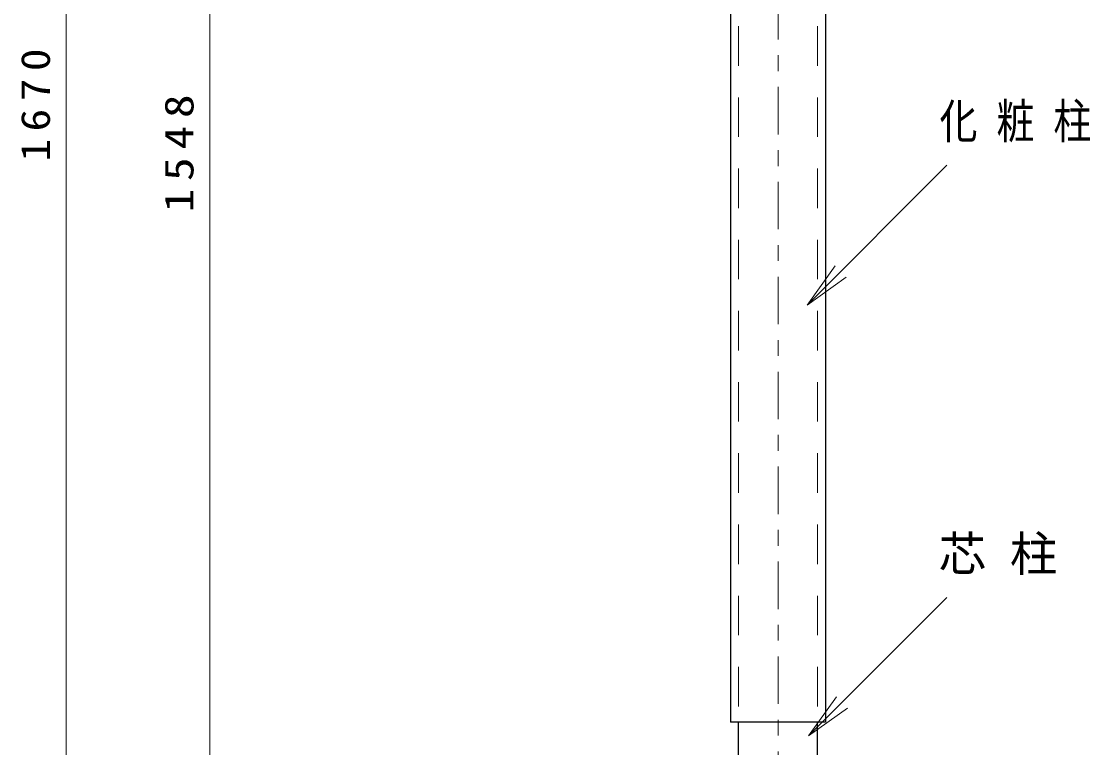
# Model space of a CAD drawing. Units: millimetres on the paper, scale 1:20. Extents: x -365 to 0, y -26 to 257.
# Drawn here: x -310.1 to -242.9, y 118.4 to 164.3 of the extents above; entities that cross this region are included whole.
import ezdxf

# ---------------------------------------------------------------- set-up
doc = ezdxf.new("R2010")
doc.units = ezdxf.units.MM
doc.linetypes.add('USER1', pattern=[4.5, 2.5, -2])
doc.linetypes.add('USER2', pattern=[6, 3, -1, 1, -1])
doc.layers.add('LY_1', color=7, linetype='Continuous', lineweight=13)
doc.styles.add('ＭＳ ゴシック', font='')
doc.styles.get('ＭＳ ゴシック').set_extended_font_data('MS Gothic')

# ---------------------------------------------------------------- blocks, each defined once
blk = doc.blocks.new('open_arrow')
at = {"color": 0, "linetype": 'Continuous', "lineweight": -2}
blk.add_lwpolyline([(7.5, 1.25), (0, 0), (7.5, -1.25)], dxfattribs=at)

msp = doc.modelspace()

# ---------------------------------------------------------------- linework, layer by layer
at = {"layer": 'LY_1', "linetype": 'USER2'}
msp.add_line((-262.293, 79.131), (-262.293, 204.615), dxfattribs=at)
at = {"layer": 'LY_1'}
for p, q in [((-307.296, 114.473), (-307.296, 203.973)), ((-298.219, 117.473), (-298.219, 194.873)), ((-260.46, 146.34), (-251.615, 155.185)), ((-260.37, 119.104), (-251.615, 127.858))]:
    msp.add_line(p, q, dxfattribs=at)
at = {"layer": 'LY_1', "lineweight": 25}
for p, q in [((-265.293, 199.973), (-265.293, 119.973)), ((-259.293, 199.973), (-259.293, 119.973)), ((-259.293, 119.973), (-265.293, 119.973)), ((-264.793, 87.471), (-264.793, 119.973)), ((-259.793, 87.471), (-259.793, 119.973))]:
    msp.add_line(p, q, dxfattribs=at)
at = {"layer": 'LY_1', "linetype": 'USER1'}
for p, q in [((-264.793, 199.973), (-264.793, 119.973)), ((-259.793, 199.973), (-259.793, 119.973))]:
    msp.add_line(p, q, dxfattribs=at)

# ---------------------------------------------------------------- block references
at = {"layer": 'LY_1', "xscale": 0.4, "yscale": 0.4, "rotation": 45}
for p in [(-260.46, 146.34), (-260.37, 119.104)]:
    msp.add_blockref('open_arrow', p, dxfattribs=at)

# ---------------------------------------------------------------- texts
at = {"layer": 'LY_1', "char_height": 1.833, "attachment_point": 8, "rotation": 90, "style": 'ＭＳ ゴシック'}
for s, insert in [('\\T1.33;\\W1.15;1670', (-308.296, 159.223)), ('\\T1.33;\\W1.2;1548', (-299.219, 156.173))]:
    msp.add_mtext(s, dxfattribs=dict(at, insert=insert))
at = {"layer": 'LY_1', "char_height": 2.199, "attachment_point": 4, "style": 'ＭＳ ゴシック'}
for s, insert in [('\\T1.5;\\W0.8;化粧柱：合成木材\u3000120×120', (-252.086, 157.835)), ('\\T1.5;芯柱：□-100×100×3.2', (-252.142, 130.508))]:
    msp.add_mtext(s, dxfattribs=dict(at, insert=insert))

doc.saveas('drawing.dxf')
